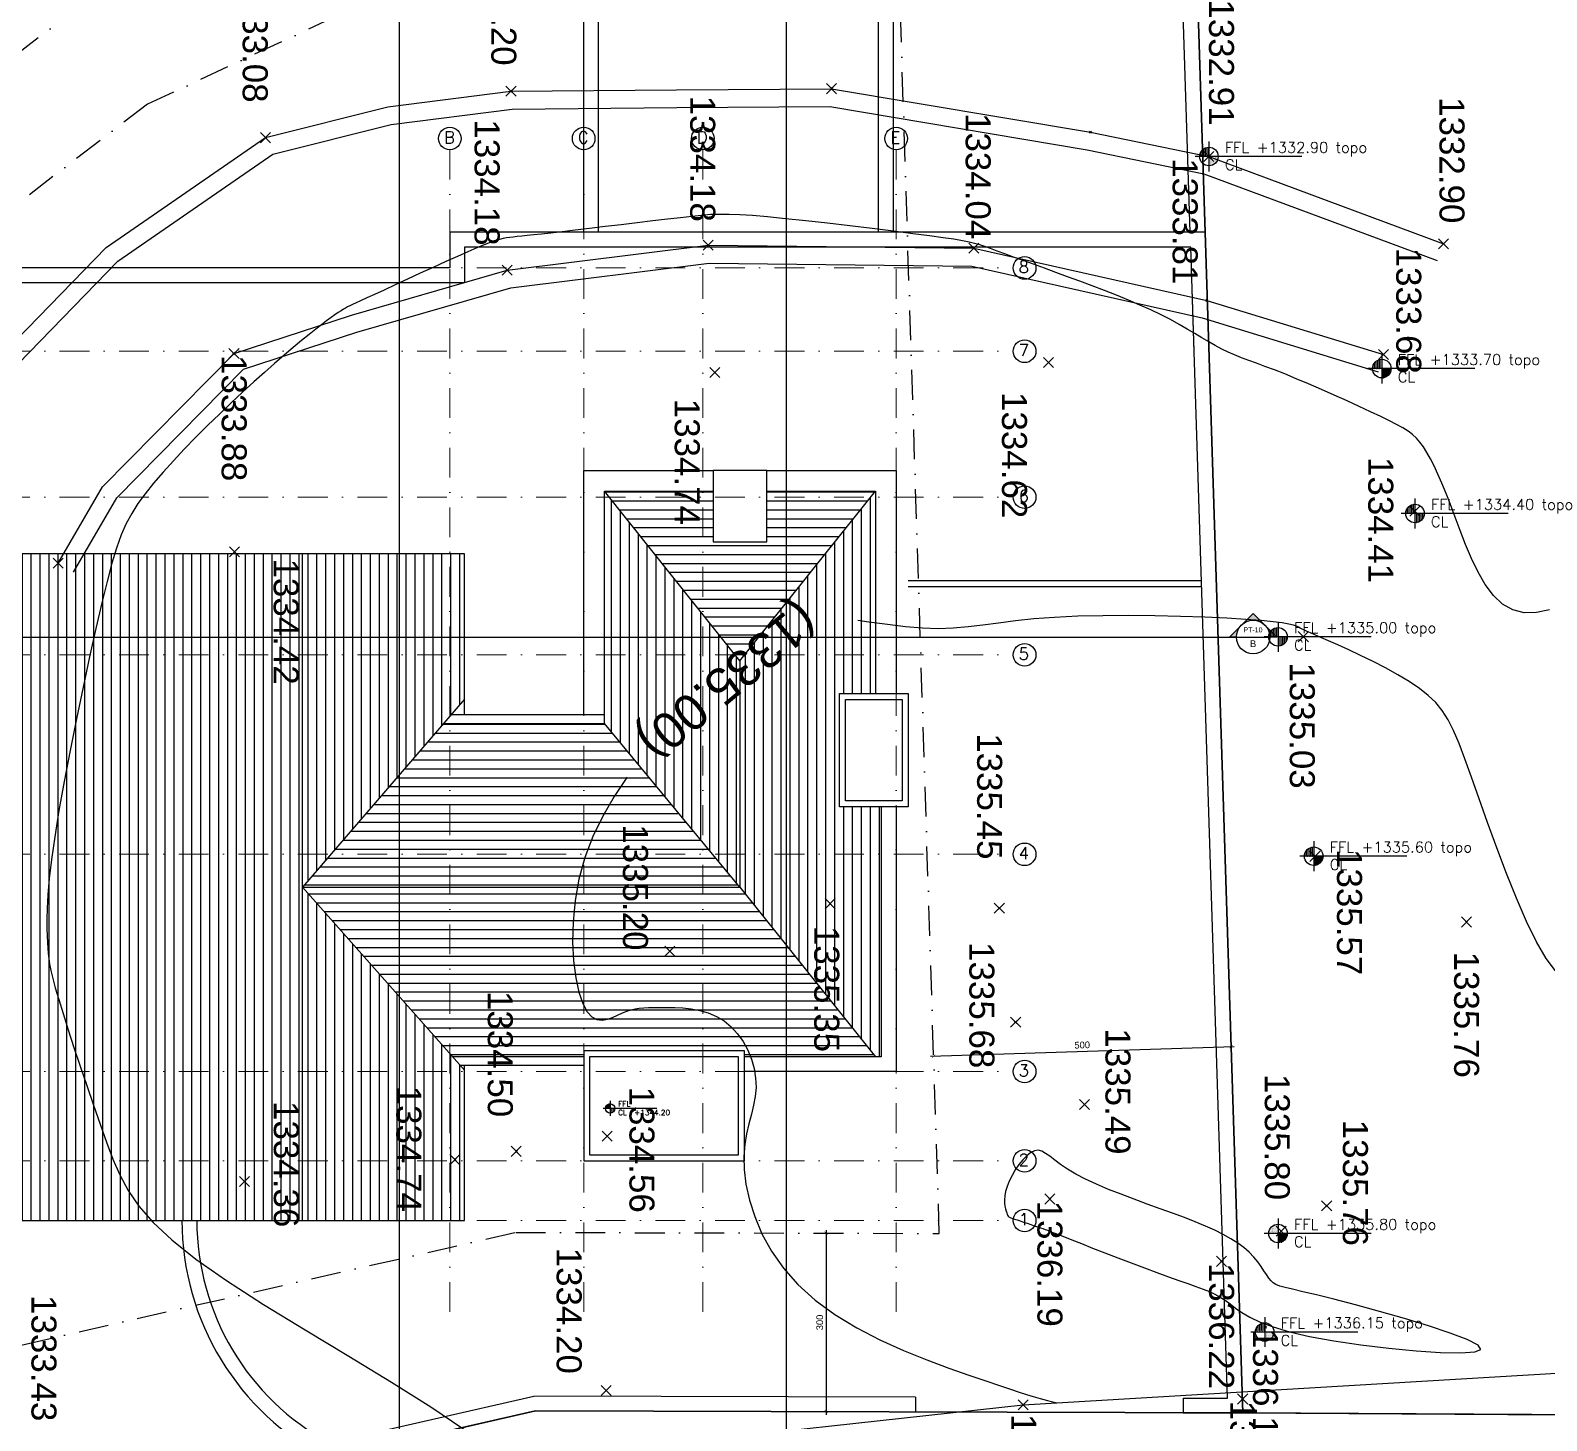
# Model space of a CAD drawing. Header units: centimetres. Extents: x 96271 to 179142, y 9855 to 112216.
# Drawn here: x 139032 to 141580, y 30839 to 33174 of the extents above; entities that cross this region are included whole.
import ezdxf
from ezdxf.enums import TextEntityAlignment as Align

# ---------------------------------------------------------------- set-up
doc = ezdxf.new("R2010")
doc.units = ezdxf.units.CM
doc.header["$LTSCALE"] = 100
doc.header["$MEASUREMENT"] = 0
doc.header["$PDSIZE"] = 0.2
doc.linetypes.add('DASHDOT', pattern=[1, 0.5, -0.25, 0, -0.25])
doc.linetypes.add('DASHDOT2', pattern=[12.7, 6.35, -3.175, 0, -3.175])
doc.layers.get('0').update_dxf_attribs({"linetype": 'CONTINUOUS'})
doc.layers.get('DEFPOINTS').update_dxf_attribs({"linetype": 'CONTINUOUS'})
for name, color, linetype in [('A-Dim', 2, 'CONTINUOUS'), ('A-Otln-Lot Limit', 4, 'CONTINUOUS'), ('A-Patt', 8, 'CONTINUOUS'), ('A-Setback', 3, 'DASHDOT'), ('A-Wall-Prht', 2, 'CONTINUOUS'), ('asphalt er', 8, 'CONTINUOUS'), ('C-TOPO-MAJR', 235, 'CONTINUOUS'), ('C-TOPO-MINR', 145, 'CONTINUOUS'), ('HACTH', 8, 'CONTINUOUS'), ('jal er', 5, 'CONTINUOUS'), ('LIM-1441', 7, 'CONTINUOUS'), ('plan-elevation level', 7, 'CONTINUOUS'), ('S-AXIS-ANOT', 1, 'DASHDOT'), ('V-NODE', 1, 'CONTINUOUS'), ('V-NODE-TEXT', 11, 'CONTINUOUS')]:
    doc.layers.add(name, color=color, linetype=linetype)
for name, color, linetype, lineweight in [('A-Sect-Iden', 191, 'CONTINUOUS', 25), ('cadre', 7, 'CONTINUOUS', 0), ('S-AXIS-GRID', 1, 'DASHDOT2', 9)]:
    doc.layers.add(name, color=color, linetype=linetype, lineweight=lineweight)
doc.styles.add('I', font='ITALICC.SHX')
doc.styles.add('ROMAND', font='romand.shx', dxfattribs={"height": 10})
doc.styles.add('ROMANS', font='romans.shx')
doc.styles.get("Standard").update_dxf_attribs({"font": 'arial.ttf'})
doc.dimstyles.new('1-50', dxfattribs={"dimtxt": 11.25, "dimasz": 5, "dimexe": 5, "dimexo": 5, "dimgap": 5, "dimtad": 1, "dimdec": 1, "dimrnd": 0.5, "dimzin": 12, "dimdsep": 46, "dimtxsty": 'Standard', "dimblk": 'ARCHTICK', "dimcen": 0.09, "dimdle": 5, "dimadec": 0, "dimazin": 3, "dimtfac": 1, "dimtdec": 1, "dimtix": 1, "dimtofl": 0, "dimtmove": 1, "dimatfit": 3, "dimfxl": 5, "dimtolj": 1, "dimtzin": 0, "dimarcsym": 0})
pattern_1 = [(90, (894916.29, -703049.082), (14.2875, 7.14375), [0, -14.2875])]

# ---------------------------------------------------------------- blocks, each defined once
blk = doc.blocks.new('_ArchTick')
at = {"color": 0, "linetype": 'ByBlock', "const_width": 0.15}
blk.add_lwpolyline([(-0.5, -0.5), (0.5, 0.5)], dxfattribs=at)
blk = doc.blocks.new('*D261')
at = {"layer": 'A-Dim', "color": 0, "lineweight": -2, "transparency": 16777216}
blk.add_line((140544.5, 31451), (141054.3, 31467.2), dxfattribs=at)
at = {"layer": 'DEFPOINTS', "color": 0, "transparency": 16777216}
for p in [(141049.3, 31467.1), (141052.4, 31369.3), (140552.6, 31353.4)]:
    blk.add_point(p, dxfattribs=at)
at = {"layer": 'A-Dim', "color": 0, "lineweight": -2, "transparency": 16777216, "xscale": 5, "yscale": 5, "zscale": 5}
for p, rotation in [((141049.3, 31467.1), 1.8247667080837), ((140549.5, 31451.2), 181.8247667080837)]:
    blk.add_blockref('_ArchTick', p, dxfattribs=dict(at, rotation=rotation))
at = {"layer": 'A-Dim', "color": 0, "transparency": 16777216, "insert": (140799.1, 31469.9), "char_height": 11.25, "attachment_point": 5, "rotation": 1.8248}
blk.add_mtext('\\A1;500', dxfattribs=at)
blk = doc.blocks.new('CL-FFL-PLAN')
at = {"layer": 'plan-elevation level'}
h = blk.add_hatch(dxfattribs=at)
h.set_pattern_fill('DOTS', color=232, scale=9, angle=90, style=0)
h.set_pattern_definition(pattern_1)
h.paths.add_polyline_path([(-1229, 207), (-1229, 50), (-1385, 50, -0.414214)])
h = blk.add_hatch(dxfattribs=at)
h.set_pattern_fill('DOTS', color=232, scale=9, angle=90, style=0)
h.set_pattern_definition(pattern_1)
h.paths.add_polyline_path([(-1229, 50), (-1072, 50, -0.414214), (-1229, -106)])
at = {"layer": 'plan-elevation level', "color": 7, "ltscale": 111}
for p, q in [((-1229, 301), (-1229, -200)), ((337, 50), (-1463, 50))]:
    blk.add_line(p, q, dxfattribs=at)
blk.add_circle((-1229, 50), 156, dxfattribs=at)
at = {"layer": 'plan-elevation level', "color": 111, "ltscale": 111, "style": 'ROMAND'}
for s, p in [('FFL', (-960, 110)), ('CL', (-960, -180))]:
    blk.add_text(s, height=180, dxfattribs=at).set_placement(p)
for tag, p in [('FFL', (-424, 113)), ('CL', (-417, -180))]:
    blk.add_attdef(tag, p, '', height=180, dxfattribs=at)
blk = doc.blocks.new('*D251')
at = {"layer": 'A-Dim', "color": 0, "lineweight": -2, "transparency": 16777216}
blk.add_line((140368.9, 31158.9), (140368.9, 30848.9), dxfattribs=at)
at = {"layer": 'DEFPOINTS', "color": 0, "transparency": 16777216}
for p in [(140368.9, 31153.9), (140368.9, 30853.9), (140368.9, 30853.9)]:
    blk.add_point(p, dxfattribs=at)
at = {"layer": 'A-Dim', "color": 0, "lineweight": -2, "transparency": 16777216, "xscale": 5, "yscale": 5, "zscale": 5}
for p, rotation in [((140368.9, 31153.9), 90), ((140368.9, 30853.9), 270)]:
    blk.add_blockref('_ArchTick', p, dxfattribs=dict(at, rotation=rotation))
at = {"layer": 'A-Dim', "color": 0, "transparency": 16777216, "insert": (140358.2, 31003.9), "char_height": 11.25, "attachment_point": 5, "rotation": 90}
blk.add_mtext('\\A1;300', dxfattribs=at)
blk = doc.blocks.new('Anno_Section_A2')
blk.add_line((2.5, 0), (-2.5, 0))
blk.add_circle((0, 0), 2.5)
at = {"style": 'ROMANS'}
blk.add_attdef('NUMBER', text='', height=1, dxfattribs=at).set_placement((0, 0.5), align=Align.CENTER)
blk.add_attdef('SHEET', text='', height=0.75, dxfattribs=at).set_placement((0, -0.5), align=Align.TOP_CENTER)
blk = doc.blocks.new('Anno_Arrow_A2')
h = blk.add_hatch(color=256)
h.paths.add_polyline_path([(-1.77, 1.77), (-3.54, 0), (-2.5, 0, -0.198912)])
h.paths.add_polyline_path([(0, 3.54), (-1.77, 1.77, -0.414214), (1.77, 1.77)])
h.paths.add_polyline_path([(2.37, 1.16), (2.25, 1.1, -0.114349), (2.5, 0), (3.54, 0)])
h.paths.add_polyline_path([(1.77, 1.77, -0.082683), (2.25, 1.1), (2.37, 1.16)])
blk.add_lwpolyline([(-2.5, 0), (-3.54, 0), (0, 3.54), (3.54, 0), (2.5, 0)])
blk = doc.blocks.new('A$C5EE75B5F')
at = {"layer": 'asphalt er', "elevation": 1326.73, "flags": 128}
blk.add_lwpolyline([(92.29, 20.742), (90.383, 29.307), (89.067, 40.965), (88.32, 47.818), (87.741, 57.535)], dxfattribs=at)
at = {"layer": 'C-TOPO-MAJR', "linetype": 'Continuous', "lineweight": -3}
for points in [[(81.028, 56.762), (80.822, 56.605), (80.541, 56.441), (80.197, 56.273), (79.808, 56.104), (79.391, 55.936), (78.962, 55.774), (78.538, 55.621), (78.138, 55.479), (77.777, 55.351), (77.468, 55.24), (77.21, 55.14), (76.993, 55.047), (76.811, 54.955), (76.656, 54.857), (76.522, 54.749), (76.401, 54.624), (76.285, 54.477), (76.169, 54.305), (76.054, 54.112), (75.94, 53.906), (75.832, 53.695), (75.73, 53.486), (75.636, 53.287), (75.553, 53.105), (75.483, 52.947), (75.427, 52.82), (75.384, 52.72), (75.351, 52.644), (75.327, 52.588), (75.308, 52.546), (75.294, 52.515), (75.282, 52.491), (75.27, 52.469), (75.256, 52.444), (75.24, 52.41), (75.222, 52.358), (75.203, 52.28), (75.184, 52.169), (75.164, 52.017), (75.144, 51.816), (75.124, 51.558), (75.105, 51.239), (75.088, 50.869), (75.075, 50.462), (75.065, 50.031), (75.06, 49.59), (75.062, 49.153), (75.072, 48.734), (75.09, 48.345), (75.117, 47.998), (75.151, 47.687), (75.187, 47.405), (75.222, 47.142), (75.251, 46.891), (75.272, 46.643), (75.281, 46.39), (75.274, 46.124), (75.249, 45.838), (75.211, 45.536), (75.169, 45.224), (75.145, 45.038)], [(77.772, 41.165), (77.783, 41.158), (78.102, 40.947), (78.432, 40.755), (78.773, 40.588), (79.125, 40.452), (79.486, 40.353), (79.848, 40.288), (80.204, 40.254), (80.544, 40.247), (80.861, 40.264), (81.144, 40.3), (81.386, 40.352), (81.578, 40.416), (81.715, 40.49), (81.801, 40.57), (81.845, 40.655), (81.856, 40.743), (81.842, 40.831), (81.811, 40.919), (81.773, 41.004), (81.735, 41.084), (81.704, 41.159), (81.681, 41.229), (81.665, 41.298), (81.654, 41.368), (81.647, 41.443), (81.644, 41.524), (81.643, 41.615), (81.642, 41.717), (81.642, 41.834), (81.644, 41.962), (81.652, 42.099), (81.668, 42.241), (81.695, 42.384), (81.736, 42.526), (81.793, 42.664), (81.87, 42.794), (81.968, 42.912), (82.085, 43.019), (82.217, 43.111), (82.361, 43.189), (82.514, 43.251), (82.671, 43.296), (82.829, 43.322), (82.985, 43.329), (83.137, 43.316), (83.286, 43.288), (83.438, 43.25), (83.596, 43.209), (83.764, 43.171), (83.946, 43.141), (84.146, 43.125), (84.367, 43.129), (84.613, 43.159), (84.878, 43.217), (85.157, 43.306), (85.445, 43.429), (85.735, 43.59), (86.021, 43.79), (86.298, 44.033), (86.56, 44.321), (86.802, 44.655), (87.023, 45.023), (87.224, 45.411), (87.403, 45.807), (87.562, 46.197), (87.701, 46.566), (87.819, 46.902), (87.916, 47.19), (87.994, 47.421), (88.056, 47.604), (88.104, 47.751), (88.144, 47.874), (88.178, 47.986), (88.211, 48.1), (88.246, 48.228), (88.286, 48.383)]]:
    blk.add_lwpolyline(points, dxfattribs=at)
at = {"layer": 'C-TOPO-MINR', "linetype": 'Continuous', "lineweight": -3}
blk.add_lwpolyline([(74.965, 56.659), (75.01, 56.443), (75.012, 56.236), (74.966, 56.045), (74.866, 55.873), (74.721, 55.719), (74.539, 55.582), (74.329, 55.46), (74.102, 55.35), (73.866, 55.251), (73.63, 55.161), (73.405, 55.077), (73.197, 54.999), (73.008, 54.924), (72.837, 54.853), (72.684, 54.786), (72.546, 54.722), (72.425, 54.66), (72.318, 54.6), (72.226, 54.541), (72.147, 54.483), (72.079, 54.423), (72.018, 54.358), (71.961, 54.283), (71.906, 54.195), (71.848, 54.092), (71.786, 53.97), (71.716, 53.824), (71.636, 53.654), (71.548, 53.464), (71.455, 53.259), (71.358, 53.044), (71.262, 52.827), (71.169, 52.612), (71.081, 52.405), (71.002, 52.212), (70.934, 52.037), (70.874, 51.88), (70.821, 51.737), (70.773, 51.606), (70.728, 51.484), (70.682, 51.37), (70.635, 51.26), (70.583, 51.153), (70.526, 51.045), (70.462, 50.935), (70.394, 50.821), (70.322, 50.701), (70.247, 50.574), (70.168, 50.439), (70.088, 50.293), (70.007, 50.134), (69.925, 49.962), (69.843, 49.778), (69.761, 49.585), (69.68, 49.385), (69.6, 49.181), (69.521, 48.974), (69.444, 48.768), (69.368, 48.564), (69.295, 48.365), (69.225, 48.173), (69.158, 47.99), (69.095, 47.817), (69.037, 47.656), (68.983, 47.509), (68.936, 47.379), (68.896, 47.266), (68.861, 47.172), (68.833, 47.087), (68.808, 47.002), (68.785, 46.908), (68.763, 46.795), (68.739, 46.654), (68.712, 46.474), (68.681, 46.245), (68.645, 45.963), (68.603, 45.636), (68.56, 45.28), (68.515, 44.907), (68.471, 44.531), (68.431, 44.166), (68.394, 43.826), (68.364, 43.524), (68.342, 43.271), (68.328, 43.059), (68.32, 42.878), (68.32, 42.718), (68.325, 42.566), (68.337, 42.413), (68.354, 42.248), (68.376, 42.059), (68.402, 41.84), (68.431, 41.596), (68.462, 41.334), (68.495, 41.065), (68.527, 40.795), (68.559, 40.533), (68.587, 40.288), (68.613, 40.069), (68.634, 39.882), (68.651, 39.724), (68.665, 39.593), (68.676, 39.483), (68.685, 39.392), (68.693, 39.316), (68.701, 39.251), (68.709, 39.192), (68.717, 39.136), (68.728, 39.079), (68.744, 39.017), (68.765, 38.946), (68.795, 38.862), (68.834, 38.761), (68.884, 38.638), (68.948, 38.489), (69.026, 38.314), (69.114, 38.116), (69.211, 37.905), (69.31, 37.688), (69.409, 37.473), (69.504, 37.268), (69.591, 37.08), (69.665, 36.919), (69.725, 36.788), (69.772, 36.686), (69.808, 36.608), (69.835, 36.548), (69.857, 36.502), (69.876, 36.464), (69.895, 36.431), (69.915, 36.396), (69.94, 36.356), (69.971, 36.309), (70.009, 36.254), (70.054, 36.189), (70.109, 36.114), (70.174, 36.028), (70.251, 35.93), (70.34, 35.818), (70.442, 35.693), (70.557, 35.553), (70.685, 35.402), (70.824, 35.241), (70.975, 35.069), (71.135, 34.889), (71.306, 34.702), (71.486, 34.509), (71.674, 34.312), (71.868, 34.113), (72.065, 33.916), (72.263, 33.723), (72.459, 33.539), (72.652, 33.366), (72.837, 33.207), (73.013, 33.066), (73.179, 32.944), (73.344, 32.84), (73.516, 32.748), (73.706, 32.664), (73.925, 32.586), (74.181, 32.508), (74.486, 32.426), (74.848, 32.338), (75.275, 32.239), (75.752, 32.132), (76.265, 32.021), (76.796, 31.911), (77.329, 31.804), (77.848, 31.705), (78.336, 31.617), (78.776, 31.545), (79.156, 31.491), (79.479, 31.453), (79.75, 31.429), (79.976, 31.416), (80.163, 31.412), (80.318, 31.414), (80.446, 31.419), (80.553, 31.426), (80.647, 31.431), (80.734, 31.437), (80.821, 31.446), (80.915, 31.46), (81.024, 31.481), (81.155, 31.512), (81.315, 31.555), (81.51, 31.612), (81.747, 31.685), (82.018, 31.772), (82.316, 31.869), (82.631, 31.975), (82.956, 32.085), (83.283, 32.198), (83.602, 32.31), (83.906, 32.418), (84.189, 32.523), (84.456, 32.637), (84.717, 32.778), (84.98, 32.96), (85.254, 33.2), (85.548, 33.514), (85.87, 33.919), (86.23, 34.43), (86.631, 35.053), (87.061, 35.753), (87.502, 36.485), (87.938, 37.203), (88.352, 37.863), (88.725, 38.419)], dxfattribs=at)
blk.add_lwpolyline([(85.344, 48.106), (85.359, 48.147), (85.372, 48.185), (85.387, 48.225), (85.405, 48.272), (85.428, 48.331), (85.458, 48.408), (85.498, 48.509), (85.548, 48.637), (85.611, 48.798), (85.684, 48.984), (85.764, 49.19), (85.849, 49.408), (85.934, 49.632), (86.018, 49.853), (86.097, 50.064), (86.168, 50.26), (86.23, 50.433), (86.283, 50.586), (86.33, 50.72), (86.373, 50.839), (86.416, 50.945), (86.46, 51.04), (86.508, 51.129), (86.562, 51.212), (86.624, 51.295), (86.693, 51.385), (86.768, 51.492), (86.846, 51.627), (86.927, 51.798), (87.009, 52.016), (87.09, 52.29), (87.169, 52.629), (87.244, 53.038), (87.311, 53.492), (87.369, 53.962), (87.412, 54.419), (87.439, 54.831), (87.446, 55.17), (87.43, 55.406), (87.388, 55.509), (87.317, 55.459), (87.223, 55.276), (87.113, 54.989), (86.993, 54.628), (86.869, 54.223), (86.749, 53.803), (86.639, 53.398), (86.545, 53.038), (86.472, 52.745), (86.418, 52.517), (86.378, 52.344), (86.348, 52.217), (86.323, 52.127), (86.299, 52.064), (86.271, 52.018), (86.236, 51.981), (86.189, 51.945), (86.131, 51.906), (86.065, 51.862), (85.993, 51.813), (85.916, 51.757), (85.836, 51.691), (85.756, 51.615), (85.677, 51.526), (85.602, 51.424), (85.528, 51.308), (85.457, 51.179), (85.387, 51.035), (85.317, 50.879), (85.246, 50.709), (85.174, 50.525), (85.101, 50.328), (85.024, 50.119), (84.945, 49.902), (84.865, 49.681), (84.782, 49.462), (84.699, 49.249), (84.614, 49.048), (84.529, 48.863), (84.445, 48.7), (84.361, 48.562), (84.281, 48.446), (84.208, 48.349), (84.144, 48.266), (84.094, 48.195), (84.059, 48.131), (84.043, 48.07), (84.05, 48.009), (84.081, 47.945), (84.133, 47.878), (84.201, 47.811), (84.283, 47.746), (84.373, 47.685), (84.467, 47.63), (84.561, 47.584), (84.651, 47.547), (84.733, 47.522), (84.807, 47.508), (84.873, 47.502), (84.932, 47.504), (84.982, 47.51), (85.026, 47.519), (85.063, 47.53), (85.092, 47.54), (85.116, 47.549), (85.134, 47.556), (85.147, 47.564), (85.158, 47.575), (85.168, 47.589), (85.176, 47.609), (85.186, 47.636), (85.198, 47.67), (85.213, 47.715), (85.23, 47.766), (85.249, 47.823), (85.269, 47.883), (85.289, 47.944), (85.309, 48.002), (85.328, 48.057)], close=True, dxfattribs=at)
at = {"layer": 'jal er', "flags": 128}
for points, elevation in [([(81.972, 26.849), (78.809, 27.055), (76.643, 27.142), (74.511, 28.053), (73.002, 28.975), (71.212, 30.137), (68.878, 32.411), (67.031, 35.086), (66.516, 37.143), (66.252, 39.211), (66.228, 41.995), (66.209, 44.595), (66.942, 48.95), (67.348, 50.936), (68.814, 54.879)], 1332.852), ([(81.992, 27.148), (78.825, 27.355), (76.71, 27.439), (74.649, 28.32), (73.162, 29.229), (71.4, 30.372), (69.108, 32.605), (67.309, 35.212), (66.811, 37.199), (66.552, 39.231), (66.528, 41.997), (66.509, 44.571), (67.237, 48.895), (67.637, 50.853), (69.095, 54.774)], 1332.852), ([(74.178, 31.603), (72.896, 32.349), (70.657, 34.558), (70.011, 36.531), (69.259, 39.148), (68.838, 42.524), (68.888, 46.988), (69.769, 50.904), (70.676, 53.872)], 1333.83), ([(74.329, 31.862), (73.08, 32.589), (70.92, 34.72), (70.298, 36.619), (69.554, 39.208), (69.138, 42.541), (69.188, 46.953), (70.059, 50.827), (70.963, 53.784)], 1333.83)]:
    blk.add_lwpolyline(points, dxfattribs=dict(at, elevation=elevation))
at = {"layer": 'LIM-1441', "color": 1, "elevation": 1345.562}
for points in [[(88.453, 51.506), (88.518, 62.19)], [(36.854, 49.863), (88.453, 51.506), (88.422, 39.625), (92.101, 23.471), (93.457, 17.516), (93.028, 12.883), (92.182, 10.475), (30.787, 11.689), (29.771, 13.243), (24.777, 18.653), (24.929, 24.436), (25.298, 31.574), (25.57, 38.291), (24.799, 43.04), (29.206, 42.338), (36.853, 49.863)]]:
    blk.add_lwpolyline(points, dxfattribs=at)
at = {"layer": 'V-NODE', "color": 7, "lineweight": -2}
for p, q in [((80.123, 55.18, 1337.439), (80.293, 55.35, 1337.439)), ((80.123, 55.35, 1337.439), (80.293, 55.18, 1337.439)), ((80.191, 55.248, 1335.764), (80.225, 55.282, 1335.764)), ((80.191, 55.282, 1335.764), (80.225, 55.248, 1335.764)), ((68.729, 54.794, 1334.527), (68.899, 54.964, 1334.527)), ((68.729, 54.964, 1334.527), (68.899, 54.794, 1334.527)), ((68.797, 54.862, 1332.897), (68.831, 54.896, 1332.897)), ((68.797, 54.896, 1332.897), (68.831, 54.862, 1332.897)), ((73.223, 54.313, 1336.089), (73.393, 54.483, 1336.089)), ((73.223, 54.483, 1336.089), (73.393, 54.313, 1336.089)), ((73.291, 54.381, 1334.414), (73.325, 54.415, 1334.414)), ((73.291, 54.415, 1334.414), (73.325, 54.381, 1334.414)), ((70.591, 53.787, 1335.35), (70.761, 53.957, 1335.35)), ((70.591, 53.957, 1335.35), (70.761, 53.787, 1335.35)), ((70.659, 53.855, 1333.675), (70.693, 53.889, 1333.675)), ((70.659, 53.889, 1333.675), (70.693, 53.855, 1333.675)), ((84.889, 52.832, 1337.434), (85.059, 53.002, 1337.434)), ((84.889, 53.002, 1337.434), (85.059, 52.832, 1337.434)), ((79.019, 52.636, 1337.245), (79.189, 52.806, 1337.245)), ((79.019, 52.806, 1337.245), (79.189, 52.636, 1337.245)), ((79.087, 52.704, 1335.57), (79.121, 52.738, 1335.57)), ((79.087, 52.738, 1335.57), (79.121, 52.704, 1335.57)), ((84.957, 52.9, 1335.759), (84.991, 52.934, 1335.759)), ((84.957, 52.934, 1335.759), (84.991, 52.9, 1335.759)), ((75.33, 52.44, 1336.701), (75.5, 52.61, 1336.701)), ((75.33, 52.61, 1336.701), (75.5, 52.44, 1336.701)), ((75.398, 52.508, 1335.026), (75.432, 52.542, 1335.026)), ((75.398, 52.542, 1335.026), (75.432, 52.508, 1335.026)), ((85.315, 52.066, 1337.48), (85.485, 52.236, 1337.48)), ((85.315, 52.236, 1337.48), (85.485, 52.066, 1337.48)), ((85.383, 52.134, 1335.805), (85.417, 52.168, 1335.805)), ((85.383, 52.168, 1335.805), (85.417, 52.134, 1335.805)), ((86.997, 51.869, 1336.13), (87.031, 51.903, 1336.13)), ((86.997, 51.903, 1336.13), (87.031, 51.869, 1336.13)), ((88.135, 51.419, 1337.006), (88.305, 51.589, 1337.006)), ((88.135, 51.589, 1337.006), (88.305, 51.419, 1337.006)), ((88.203, 51.487, 1335.331), (88.237, 51.521, 1335.331)), ((88.203, 51.521, 1335.331), (88.237, 51.487, 1335.331)), ((85.822, 51.063, 1337.89), (85.992, 51.233, 1337.89)), ((85.822, 51.233, 1337.89), (85.992, 51.063, 1337.89)), ((67.263, 50.851, 1334.527), (67.433, 51.021, 1334.527)), ((67.263, 51.021, 1334.527), (67.433, 50.851, 1334.527)), ((85.89, 51.131, 1336.215), (85.924, 51.165, 1336.215)), ((85.89, 51.165, 1336.215), (85.924, 51.131, 1336.215)), ((67.331, 50.919, 1332.913), (67.365, 50.953, 1332.913)), ((67.331, 50.953, 1332.913), (67.365, 50.919, 1332.913)), ((69.752, 50.887, 1333.81), (69.786, 50.921, 1333.81)), ((69.752, 50.921, 1333.81), (69.786, 50.887, 1333.81)), ((66.925, 48.933, 1332.974), (66.959, 48.967, 1332.974)), ((66.925, 48.967, 1332.974), (66.959, 48.933, 1332.974)), ((83.19, 48.762, 1337.161), (83.36, 48.932, 1337.161)), ((83.19, 48.932, 1337.161), (83.36, 48.762, 1337.161)), ((83.258, 48.83, 1335.486), (83.292, 48.864, 1335.486)), ((83.258, 48.864, 1335.486), (83.292, 48.83, 1335.486)), ((70.723, 48.159, 1336.3), (70.893, 48.329, 1336.3)), ((70.723, 48.329, 1336.3), (70.893, 48.159, 1336.3)), ((70.791, 48.227, 1334.625), (70.825, 48.261, 1334.625)), ((70.791, 48.261, 1334.625), (70.825, 48.227, 1334.625)), ((84.776, 48.179, 1337.861), (84.946, 48.349, 1337.861)), ((84.776, 48.349, 1337.861), (84.946, 48.179, 1337.861)), ((84.844, 48.247, 1336.186), (84.878, 48.281, 1336.186)), ((84.844, 48.281, 1336.186), (84.878, 48.247, 1336.186)), ((88.235, 47.733, 1328.405), (88.405, 47.903, 1328.405)), ((88.235, 47.903, 1328.405), (88.405, 47.733, 1328.405)), ((81.806, 47.606, 1337.35), (81.976, 47.776, 1337.35)), ((81.806, 47.776, 1337.35), (81.976, 47.606, 1337.35)), ((81.874, 47.674, 1335.675), (81.908, 47.708, 1335.675)), ((81.874, 47.708, 1335.675), (81.908, 47.674, 1335.675)), ((88.303, 47.801, 1334.932), (88.337, 47.835, 1334.932)), ((88.303, 47.835, 1334.932), (88.337, 47.801, 1334.932)), ((79.89, 47.332, 1337.123), (80.06, 47.502, 1337.123)), ((79.89, 47.502, 1337.123), (80.06, 47.332, 1337.123)), ((79.958, 47.4, 1335.448), (79.992, 47.434, 1335.448)), ((79.958, 47.434, 1335.448), (79.992, 47.4, 1335.448)), ((68.803, 46.903, 1335.505), (68.973, 47.073, 1335.505)), ((68.803, 47.073, 1335.505), (68.973, 46.903, 1335.505)), ((68.871, 46.971, 1334.037), (68.905, 47.005, 1334.037)), ((68.871, 47.005, 1334.037), (68.905, 46.971, 1334.037)), ((66.124, 44.51, 1334.527), (66.294, 44.68, 1334.527)), ((66.124, 44.68, 1334.527), (66.294, 44.51, 1334.527)), ((66.192, 44.578, 1333.332), (66.226, 44.612, 1333.332)), ((66.192, 44.612, 1333.332), (66.226, 44.578, 1333.332)), ((79.814, 44.489, 1337.029), (79.984, 44.659, 1337.029)), ((79.814, 44.659, 1337.029), (79.984, 44.489, 1337.029)), ((79.882, 44.557, 1335.354), (79.916, 44.591, 1335.354)), ((79.882, 44.591, 1335.354), (79.916, 44.557, 1335.354)), ((68.753, 42.439, 1335.505), (68.923, 42.609, 1335.505)), ((68.753, 42.609, 1335.505), (68.923, 42.439, 1335.505)), ((70.891, 42.552, 1336.419), (71.061, 42.722, 1336.419)), ((70.891, 42.722, 1336.419), (71.061, 42.552, 1336.419)), ((70.959, 42.62, 1334.744), (70.993, 42.654, 1334.744)), ((70.959, 42.654, 1334.744), (70.993, 42.62, 1334.744)), ((68.821, 42.507, 1334.181), (68.855, 42.541, 1334.181)), ((68.821, 42.541, 1334.181), (68.855, 42.507, 1334.181)), ((80.611, 41.795, 1336.87), (80.781, 41.965, 1336.87)), ((80.611, 41.965, 1336.87), (80.781, 41.795, 1336.87)), ((80.679, 41.863, 1335.195), (80.713, 41.897, 1335.195)), ((80.679, 41.897, 1335.195), (80.713, 41.863, 1335.195)), ((83.721, 40.744, 1336.231), (83.891, 40.914, 1336.231)), ((83.721, 40.914, 1336.231), (83.891, 40.744, 1336.231)), ((83.789, 40.812, 1334.556), (83.823, 40.846, 1334.556)), ((83.789, 40.846, 1334.556), (83.823, 40.812, 1334.556)), ((87.993, 40.724, 1335.877), (88.163, 40.894, 1335.877)), ((87.993, 40.894, 1335.877), (88.163, 40.724, 1335.877)), ((88.061, 40.792, 1334.202), (88.095, 40.826, 1334.202)), ((88.061, 40.826, 1334.202), (88.095, 40.792, 1334.202)), ((66.167, 39.126, 1334.527), (66.337, 39.296, 1334.527)), ((66.167, 39.296, 1334.527), (66.337, 39.126, 1334.527)), ((83.975, 39.213, 1336.175), (84.145, 39.383, 1336.175)), ((83.975, 39.383, 1336.175), (84.145, 39.213, 1336.175)), ((84.043, 39.281, 1334.5), (84.077, 39.315, 1334.5)), ((84.043, 39.315, 1334.5), (84.077, 39.281, 1334.5)), ((66.235, 39.194, 1333.198), (66.269, 39.228, 1333.198)), ((66.235, 39.228, 1333.198), (66.269, 39.194, 1333.198)), ((69.174, 39.063, 1335.505), (69.344, 39.233, 1335.505)), ((69.174, 39.233, 1335.505), (69.344, 39.063, 1335.505)), ((69.242, 39.131, 1334.183), (69.276, 39.165, 1334.183)), ((69.242, 39.165, 1334.183), (69.276, 39.131, 1334.183)), ((84.115, 38.182, 1336.417), (84.285, 38.352, 1336.417)), ((84.115, 38.352, 1336.417), (84.285, 38.182, 1336.417)), ((84.183, 38.25, 1334.742), (84.217, 38.284, 1334.742)), ((84.183, 38.284, 1334.742), (84.217, 38.25, 1334.742)), ((66.946, 35.001, 1334.527), (67.116, 35.171, 1334.527)), ((66.946, 35.171, 1334.527), (67.116, 35.001, 1334.527)), ((67.014, 35.069, 1333.082), (67.048, 35.103, 1333.082)), ((67.014, 35.103, 1333.082), (67.048, 35.069, 1333.082)), ((73.904, 34.483, 1336.093), (74.074, 34.653, 1336.093)), ((73.904, 34.653, 1336.093), (74.074, 34.483, 1336.093)), ((84.483, 34.648, 1336.039), (84.653, 34.818, 1336.039)), ((84.483, 34.818, 1336.039), (84.653, 34.648, 1336.039)), ((84.551, 34.716, 1334.364), (84.585, 34.75, 1334.364)), ((84.551, 34.75, 1334.364), (84.585, 34.716, 1334.364)), ((70.572, 34.473, 1335.505), (70.742, 34.643, 1335.505)), ((70.572, 34.643, 1335.505), (70.742, 34.473, 1335.505)), ((70.64, 34.541, 1333.881), (70.674, 34.575, 1333.881)), ((70.64, 34.575, 1333.881), (70.674, 34.541, 1333.881)), ((73.972, 34.551, 1334.418), (74.006, 34.585, 1334.418)), ((73.972, 34.585, 1334.418), (74.006, 34.551, 1334.418)), ((74.093, 31.518, 1335.505), (74.263, 31.688, 1335.505)), ((74.093, 31.688, 1335.505), (74.263, 31.518, 1335.505)), ((74.161, 31.586, 1333.83), (74.195, 31.62, 1333.83)), ((74.161, 31.62, 1333.83), (74.195, 31.586, 1333.83))]:
    blk.add_line(p, q, dxfattribs=at)
at = {"layer": 'C-TOPO-MAJR', "linetype": 'Continuous', "lineweight": -3}
blk.add_text('(1335.00)', height=0.6, rotation=309.7022, dxfattribs=at).set_placement((75.932, 42.664, 1325), align=Align.CENTER)
at = {"layer": 'cadre', "style": 'I', "flags": 4}
blk.add_attdef('NORD', text='', height=0.27, rotation=272.4891, dxfattribs=at).set_placement((17.235, 54.422), align=Align.MIDDLE)
blk.add_attdef('NORD', text='', height=0.27, rotation=272.4891, dxfattribs=at).set_placement((17.235, 54.422), align=Align.MIDDLE)
at = {"layer": 'V-NODE-TEXT', "color": 3, "linetype": 'ByBlock', "char_height": 0.42, "attachment_point": 4}
for s, insert in [('1335.76', (80.705, 55.265)), ('1332.90', (66.351, 55.019)), ('1333.68', (68.879, 54.292)), ('1334.41', (72.395, 53.822)), ('1335.57', (78.981, 53.297)), ('1335.76', (83.528, 53.396)), ('1335.03', (75.848, 52.504)), ('1335.80', (82.759, 52.084)), ('1336.13', (87.041, 51.886)), ('1335.33', (88.247, 51.504)), ('1332.91', (64.709, 51.146)), ('1336.22', (85.934, 51.148)), ('1333.81', (67.376, 50.536)), ('1335.49', (81.994, 49.407)), ('1336.19', (84.888, 48.264)), ('1334.93', (88.473, 47.826)), ('1334.62', (71.305, 47.668)), ('1335.45', (77.037, 47.251)), ('1334.04', (66.618, 47.058)), ('1335.68', (80.545, 47.12)), ('1335.35', (80.272, 44.514)), ('1334.18', (66.326, 42.43)), ('1334.74', (71.417, 42.17)), ('1334.56', (82.972, 41.409)), ('1335.20', (78.566, 41.3)), ('1334.20', (85.678, 40.186)), ('1333.20', (63.701, 39.088)), ('1334.50', (81.366, 39.029)), ('1334.18', (66.724, 38.807)), ('1334.74', (82.957, 37.493)), ('1334.42', (74.101, 35.431)), ('1334.36', (83.216, 35.434)), ('1333.08', (64.322, 34.911)), ('1333.88', (70.684, 34.558)), ('1333.43', (86.475, 31.362))]:
    blk.add_mtext(s, dxfattribs=dict(at, insert=insert))

msp = doc.modelspace()

# ---------------------------------------------------------------- hatches: boundary and pattern name
at = {"layer": 'HACTH'}
h = msp.add_hatch(dxfattribs=at)
h.set_pattern_fill('_USER', color=1, scale=15, angle=270, pattern_type=0)
h.set_pattern_definition([(270, (159598.393, 67124.047), (15, -3e-15), [])])
h.paths.add_polyline_path([(139489.059, 32295.329), (138876.559, 32295.329), (138876.559, 31800.329), (139016.894, 31800.329), (139016.894, 31670.329), (138876.559, 31670.329), (138876.559, 31175.329), (139489.059, 31175.329)])
h.paths.add_polyline_path([(139761.559, 32295.329), (139489.059, 32295.329), (139489.059, 31735.329), (139761.559, 32050.855)])
h.paths.add_polyline_path([(139761.559, 31427.533), (139489.059, 31735.329), (139489.059, 31175.329), (139761.559, 31175.329)])
h.paths.add_polyline_path([(140391.559, 32060.329), (140451.559, 32060.329), (140451.559, 32400.329), (140224.059, 32115.329), (140224.059, 31735.329), (140451.559, 31450.329), (140461.559, 31450.329), (140461.559, 31870.329), (140391.559, 31870.329)])
h.paths.add_polyline_path([(140224.059, 32115.329), (139996.559, 32400.329), (139996.559, 32010.329), (140224.059, 31735.329)])
h = msp.add_hatch(dxfattribs=at)
h.set_pattern_fill('_USER', color=1, scale=15, pattern_type=0)
h.set_pattern_definition([(0, (159598.393, 67124.047), (0, 15), [])])
h.paths.add_polyline_path([(140451.559, 32400.329), (140269.059, 32400.329), (140269.059, 32315.306), (140179.059, 32315.306), (140179.059, 32400.329), (139996.559, 32400.329), (140224.059, 32115.329)])
h.paths.add_polyline_path([(139996.559, 32010.329), (139726.559, 32010.329), (139489.059, 31735.329), (140224.059, 31735.329)])
h.paths.add_polyline_path([(140224.059, 31735.329), (139489.059, 31735.329), (139741.378, 31450.329), (139961.559, 31450.329), (139961.559, 31460.329), (140231.559, 31460.329), (140231.559, 31450.329), (140451.559, 31450.329)])

# ---------------------------------------------------------------- linework, layer by layer
at = {"layer": 'A-Otln-Lot Limit'}
for points in [[(136965.712, 30479.123), (137206.535, 30394.564), (137669.865, 30351.712), (139880.741, 30855.19), (141068.865, 30851.94), (140904.471, 36012.018), (140151.894, 36776.773), (140222.083, 37217.518), (139747.22, 37140.456), (139010.375, 37171.007), (138361.687, 37204.5), (137783.533, 37219.682), (137242.113, 36719.747), (137087.264, 36618.541), (136965.712, 30479.08)], [(142638.47, 30992.789), (142137.237, 30845.658), (141068.859, 30852.143)]]:
    msp.add_lwpolyline(points, dxfattribs=at)
at = {"layer": 'A-Patt'}
for p, q in [((139961.559, 32835.329), (139961.559, 33335.329)), ((140481.559, 33335.329), (140481.559, 32835.329)), ((139986.559, 32835.329), (139986.559, 33310.329)), ((140456.559, 33310.329), (140456.559, 32835.329)), ((140506.559, 32250.283), (140999.303, 32250.283)), ((140506.559, 32240.283), (140999.303, 32240.283)), ((139533.789, 30801.82), (139877.965, 30880.198)), ((140518.868, 30878.444), (139877.965, 30880.198)), ((140518.867, 30878.171), (140518.799, 30853.445)), ((139530.297, 30775.384), (139880.741, 30855.19)), ((140518.799, 30853.445), (139880.741, 30855.19)), ((140968.865, 30876.94), (140968.865, 30851.94))]:
    msp.add_line(p, q, dxfattribs=at)
for points in [[(141005.677, 32835.329), (140980.508, 33625.329), (139703.861, 33625.329), (139062.055, 33325.663), (138315.278, 32754.457), (138067.765, 32502.528), (137986.559, 32366.203), (137986.559, 31249.718)], [(140980.664, 32835.329), (140956.132, 33605.329), (139708.561, 33605.451), (139072.483, 33308.459), (138328.552, 32739.431), (138083.717, 32490.227), (138011.559, 32369.092), (138011.559, 31328.389)], [(140968.865, 30851.94), (141068.865, 30851.94), (141005.677, 32835.329), (139736.559, 32835.329), (139736.559, 32775.329), (138676.559, 32775.329), (138676.559, 32390.329), (138401.559, 32390.329), (138401.559, 31885.329), (138876.559, 31885.329)], [(140968.865, 30876.94), (141043.056, 30876.94), (140981.46, 32810.329), (139761.559, 32810.329), (139761.559, 32750.329), (138701.559, 32750.329), (138701.559, 32365.329), (138426.559, 32365.329), (138426.559, 31910.329), (138876.559, 31910.329)], [(140987.036, 32635.329), (140981.46, 32810.329), (140712.532, 32810.329)]]:
    msp.add_lwpolyline(points, dxfattribs=at)
for radius, end in [(450, 242.718616), (425, 241.503438)]:
    msp.add_arc((139736.559, 31175.329), radius, 180, end, dxfattribs=at)
at = {"layer": 'A-Sect-Iden'}
for p, q in [((139651.559, 33927.158), (139651.559, 30188.999)), ((140301.559, 33927.158), (140301.559, 30188.999)), ((136383.148, 32155.286), (141114.439, 32155.286)), ((136383.148, 32155.286), (141114.439, 32155.286))]:
    msp.add_line(p, q, dxfattribs=at)
at = {"layer": 'A-Setback'}
msp.add_lwpolyline([(140559.009, 31153.336), (140410.95, 35800.674), (139618.405, 36606.045), (139624.608, 36644.996), (138745.22, 36680.475), (137970.463, 36711.734), (137582.107, 36353.135), (137469.619, 30671.512), (137649.878, 30654.841), (139847.419, 31155.283)], close=True, dxfattribs=at)
for points in [[(141393.919, 34452.654), (140950.164, 34070.567), (140004.469, 33633.251), (139124.62, 33222.439), (138394.927, 32664.302), (138104.345, 32368.535), (137928.014, 32072.517), (137638.607, 31504.673)], [(141524.417, 34301.094), (141059.48, 33900.768), (140088.748, 33451.875), (139228.894, 33050.399), (138527.676, 32514.042), (138263.864, 32245.523), (138103.213, 31975.827), (137816.799, 31413.856)]]:
    msp.add_lwpolyline(points, dxfattribs=at)
at = {"layer": 'A-Wall-Prht'}
for p, q in [((140224.059, 32115.329), (139996.559, 32400.329)), ((140224.059, 32115.329), (140451.559, 32400.329)), ((139489.059, 31175.329), (139489.059, 32295.329)), ((140224.059, 32115.329), (140224.059, 31735.329)), ((139761.559, 32050.855), (139489.059, 31735.329)), ((139739.514, 32025.329), (139996.559, 32025.329)), ((139726.559, 32010.329), (139996.559, 32010.329)), ((140224.059, 31735.329), (139996.559, 32010.329)), ((139489.059, 31735.329), (140224.059, 31735.329)), ((139761.559, 31427.533), (139489.059, 31735.329)), ((140224.059, 31735.329), (140451.559, 31450.329)), ((139961.559, 31450.329), (139741.378, 31450.329)), ((139961.559, 31435.329), (139754.658, 31435.329))]:
    msp.add_line(p, q, dxfattribs=at)
for points in [[(139961.559, 32025.329), (139961.559, 32435.329), (140179.059, 32435.329)], [(140269.059, 32435.329), (140486.559, 32435.329), (140486.559, 32060.329)], [(139996.559, 32010.329), (139996.559, 32400.329), (140179.059, 32400.329)], [(140269.059, 32400.329), (140451.559, 32400.329), (140451.559, 32060.329)], [(139489.059, 32295.329), (138876.559, 32295.329), (138876.559, 31800.329)], [(139761.559, 32025.329), (139761.559, 32295.329), (139489.059, 32295.329)], [(140486.559, 31870.329), (140486.559, 31425.329), (140231.559, 31425.329)], [(140461.559, 31870.329), (140461.559, 31450.329), (140231.559, 31450.329)], [(138876.559, 31670.329), (138876.559, 31175.329), (139489.059, 31175.329)], [(139489.059, 31175.329), (139761.559, 31175.329), (139761.559, 31435.329)]]:
    msp.add_lwpolyline(points, dxfattribs=at)
for points in [[(140179.059, 32315.306), (140269.059, 32315.306), (140269.059, 32435.329), (140179.059, 32435.329)], [(140391.559, 32060.329), (140506.559, 32060.329), (140506.559, 31870.329), (140391.559, 31870.329)], [(140401.559, 32050.329), (140496.559, 32050.329), (140496.559, 31880.329), (140401.559, 31880.329)], [(139961.559, 31275.329), (140231.559, 31275.329), (140231.559, 31460.329), (139961.559, 31460.329)], [(139971.559, 31285.329), (140221.559, 31285.329), (140221.559, 31450.329), (139971.559, 31450.329)]]:
    msp.add_lwpolyline(points, close=True, dxfattribs=at)
at = {"layer": 'S-AXIS-ANOT', "color": 4, "linetype": 'Continuous'}
for centre in [(139736.559, 32992.719), (139736.559, 32992.719), (139961.559, 32992.719), (139961.559, 32992.719), (140161.559, 32992.719), (140161.559, 32992.719), (140486.559, 32992.719), (140486.559, 32992.719), (140702.364, 32775.329), (140702.364, 32775.329), (140702.364, 32635.329), (140702.364, 32635.329), (140702.364, 32390.329), (140702.364, 32390.329), (140702.364, 32125.329), (140702.364, 32125.329), (140702.364, 31790.329), (140702.364, 31790.329), (140702.364, 31425.329), (140702.364, 31425.329), (140702.364, 31275.329), (140702.364, 31275.329), (140702.364, 31175.329), (140702.364, 31175.329)]:
    msp.add_circle(centre, 18.969, dxfattribs=at)
at = {"layer": 'S-AXIS-GRID', "linetype": 'DASHDOT', "lineweight": 13}
for p, q in [((139736.559, 32973.75), (139736.559, 31018.716)), ((139736.559, 32973.75), (139736.559, 31018.716)), ((139961.559, 32973.75), (139961.559, 31018.716)), ((139961.559, 32973.75), (139961.559, 31018.716)), ((140161.559, 32973.75), (140161.559, 31018.716)), ((140161.559, 32973.75), (140161.559, 31018.716)), ((140486.559, 32973.75), (140486.559, 31018.716)), ((140486.559, 32973.75), (140486.559, 31018.716)), ((137579.594, 32775.329), (140683.395, 32775.329)), ((137579.594, 32775.329), (140683.395, 32775.329)), ((137579.594, 32635.329), (140683.395, 32635.329)), ((137579.594, 32635.329), (140683.395, 32635.329)), ((137579.594, 32390.329), (140683.395, 32390.329)), ((137579.594, 32390.329), (140683.395, 32390.329)), ((137579.594, 32125.329), (140683.395, 32125.329)), ((137579.594, 32125.329), (140683.395, 32125.329)), ((137579.594, 31790.329), (140683.395, 31790.329)), ((137579.594, 31790.329), (140683.395, 31790.329)), ((137579.594, 31425.329), (140683.395, 31425.329)), ((137579.594, 31425.329), (140683.395, 31425.329)), ((137579.594, 31275.329), (140683.395, 31275.329)), ((137579.594, 31275.329), (140683.395, 31275.329)), ((137579.594, 31175.329), (140683.395, 31175.329)), ((137579.594, 31175.329), (140683.395, 31175.329))]:
    msp.add_line(p, q, dxfattribs=at)

# ---------------------------------------------------------------- block references
at = {"xscale": 100, "yscale": 100, "zscale": 100, "rotation": 270.0000000000001}
msp.add_blockref('A$C5EE75B5F', (135918.237, 39697.375, -134556.2), dxfattribs=at)
at = {"layer": 'A-Sect-Iden', "xscale": 11.25, "yscale": 11.25, "zscale": 11.25}
msp.add_blockref('Anno_Arrow_A2', (141086.314, 32155.286), dxfattribs=at)
at = {"layer": 'A-Sect-Iden'}
ref = msp.add_blockref('Anno_Section_A2', (141086.314, 32155.286), dxfattribs=dict(at, xscale=11.24999999999999, yscale=11.24999999999999, zscale=11.24999999999999, rotation=180))
ref.add_attrib('NUMBER', 'B', dxfattribs={"layer": '0', "height": 11.25}).set_placement((141086.314, 32138.411), align=Align.CENTER)
ref.add_attrib('SHEET', 'PT-10', dxfattribs={"layer": '0', "height": 8.4375}).set_placement((141086.055, 32171.657), align=Align.TOP_CENTER)
at = {"layer": 'plan-elevation level'}
ref = msp.add_blockref('CL-FFL-PLAN', (141134.701, 32957.533), dxfattribs=dict(at, xscale=0.09982510700227937, yscale=0.09982510700227937, zscale=0.09982510700227937))
ref.add_attrib('FFL', '+1332.90 topo', (141092.379, 32968.766), dxfattribs={"layer": '0', "color": 111, "ltscale": 111, "height": 17.96852, "style": 'ROMAND'})
ref = msp.add_blockref('CL-FFL-PLAN', (141425.261, 32601.258, -134556.2), dxfattribs=dict(at, xscale=0.09982510700227937, yscale=0.09982510700227937, zscale=0.09982510700227937))
ref.add_attrib('FFL', '+1333.70 topo', (141382.938, 32612.491, -134556.2), dxfattribs={"layer": '0', "color": 111, "ltscale": 111, "height": 17.96852, "style": 'ROMAND'})
ref = msp.add_blockref('CL-FFL-PLAN', (141480.919, 32357.866), dxfattribs=dict(at, xscale=0.09982510700227937, yscale=0.09982510700227937, zscale=0.09982510700227937))
ref.add_attrib('FFL', '+1334.40 topo', (141438.596, 32369.099), dxfattribs={"layer": '0', "color": 111, "ltscale": 111, "height": 17.96852, "style": 'ROMAND'})
ref = msp.add_blockref('CL-FFL-PLAN', (141250.834, 32150.683), dxfattribs=dict(at, xscale=0.09982510700227937, yscale=0.09982510700227937, zscale=0.09982510700227937))
ref.add_attrib('FFL', '+1335.00 topo', (141208.511, 32161.916), dxfattribs={"layer": '0', "color": 111, "ltscale": 111, "height": 17.96852, "style": 'ROMAND'})
ref = msp.add_blockref('CL-FFL-PLAN', (141310.827, 31782.143), dxfattribs=dict(at, xscale=0.09982510700227937, yscale=0.09982510700227937, zscale=0.09982510700227937))
ref.add_attrib('FFL', '+1335.60 topo', (141268.504, 31793.376), dxfattribs={"layer": '0', "color": 111, "ltscale": 111, "height": 17.96852, "style": 'ROMAND'})
ref = msp.add_blockref('CL-FFL-PLAN', (140067.397, 31361.001), dxfattribs=dict(at, xscale=0.04991255350113968, yscale=0.04991255350113968, zscale=0.04991255350113968))
ref.add_attrib('CL', '+1344.20', (140046.561, 31352), dxfattribs={"layer": '0', "color": 111, "ltscale": 111, "height": 8.9843, "style": 'ROMAND'})
ref = msp.add_blockref('CL-FFL-PLAN', (141250.834, 31148.386), dxfattribs=dict(at, xscale=0.09982510700227937, yscale=0.09982510700227937, zscale=0.09982510700227937))
ref.add_attrib('FFL', '+1335.80 topo', (141208.511, 31159.619), dxfattribs={"layer": '0', "color": 111, "ltscale": 111, "height": 17.96852, "style": 'ROMAND'})
ref = msp.add_blockref('CL-FFL-PLAN', (141228.434, 30982.836), dxfattribs=dict(at, xscale=0.09982510700227937, yscale=0.09982510700227937, zscale=0.09982510700227937))
ref.add_attrib('FFL', '+1336.15 topo', (141186.111, 30994.069), dxfattribs={"layer": '0', "color": 111, "ltscale": 111, "height": 17.96852, "style": 'ROMAND'})

# ---------------------------------------------------------------- texts
at = {"layer": 'S-AXIS-ANOT', "color": 4, "style": 'ROMAND'}
for s, p in [('B', (139726.845, 32984.654)), ('C', (139951.845, 32984.654)), ('D', (140151.845, 32984.654)), ('E', (140476.845, 32984.654)), ('8', (140692.551, 32767.264)), ('7', (140692.551, 32627.264)), ('6', (140692.551, 32382.264)), ('5', (140692.551, 32117.264)), ('4', (140692.551, 31782.264)), ('3', (140692.551, 31417.264)), ('2', (140692.551, 31267.264)), ('1', (140692.551, 31167.264))]:
    msp.add_text(s, height=20, dxfattribs=at).set_placement(p)

# ---------------------------------------------------------------- dimensions: what is measured, and where the dimension line sits
at = {"layer": 'A-Dim'}
for p1, p2, distance, picture, middle in [((140552.637, 31353.354), (141052.383, 31369.275), 97.854, '*D261', (140799.052, 31469.857)), ((140368.921, 31153.856), (140368.921, 30853.855), 0, '*D251', (140358.173, 31003.855))]:
    dim = msp.add_aligned_dim(p1=p1, p2=p2, distance=distance, dimstyle='1-50', override={"dimse1": 1, "dimse2": 1}, dxfattribs=at)
    dim.commit()
    dim.dimension.update_dxf_attribs({"geometry": picture, "text_midpoint": middle})

doc.saveas('drawing.dxf')
